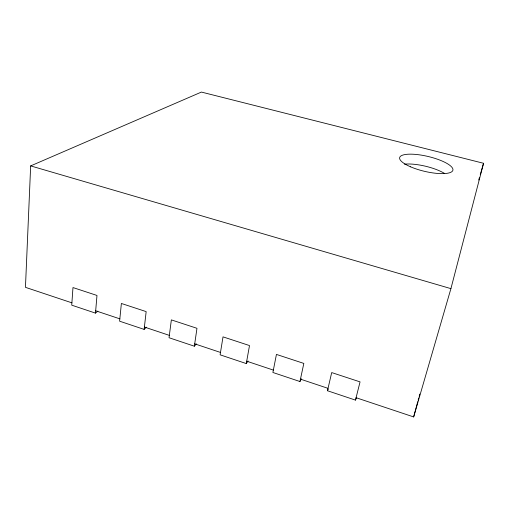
<?xml version="1.0" encoding="UTF-8"?>
<svg xmlns="http://www.w3.org/2000/svg" width="509" height="509" viewBox="0 0 509 509"><rect width="100%" height="100%" fill="white"/><g stroke="black" fill="none" stroke-linecap="round" stroke-linejoin="round"><path stroke-width="0.76" d="M356.077 397.707L413.652 416.928L450.917 288.641L483.55 163.287L201.411 92.072L30.661 165.902L25.45 287.337L71.903 302.842M95.482 313.118L96.984 295.449L72.978 287.56L71.737 305.171L95.482 313.118L97.887 311.126M144.123 329.393L146.166 311.61L121.377 303.466L119.609 321.192L144.123 329.393L146.401 327.192M194.362 346.203L196.977 328.305L171.361 319.887L169.039 337.728L194.362 346.203L196.379 343.868M246.273 363.572L249.505 345.566L223.018 336.863L220.104 354.818L246.273 363.572L248.099 360.976M299.947 381.534L303.828 363.42L276.438 354.417L272.888 372.48L299.947 381.534L301.468 378.785M327.478 390.747L331.696 372.575L360.054 381.89L355.473 400.112L327.478 390.747L328.152 389.328M413.652 416.928L417.749 401.677M418.156 400.15L418.773 397.866M419.181 396.339L419.798 394.049M478.721 180.027L479.383 177.749M480.261 174.702L483.55 163.287M355.473 400.112L356.364 397.93M30.661 165.902L450.917 288.641M95.679 310.783L119.844 318.844M144.397 327.045L169.344 335.374M194.705 343.836L220.492 352.444M246.7 361.193L273.358 370.094M300.463 379.141L328.031 388.348M404.47 164.172A27.2 7.928 13.4 0 1 444.44 173.372M410.604 166.831A27.352 7.635 13.3 0 0 452.819 170.458A27.352 7.635 13.3 0 0 415.439 154.392A27.352 7.635 13.3 0 0 410.604 166.831"/></g></svg>
